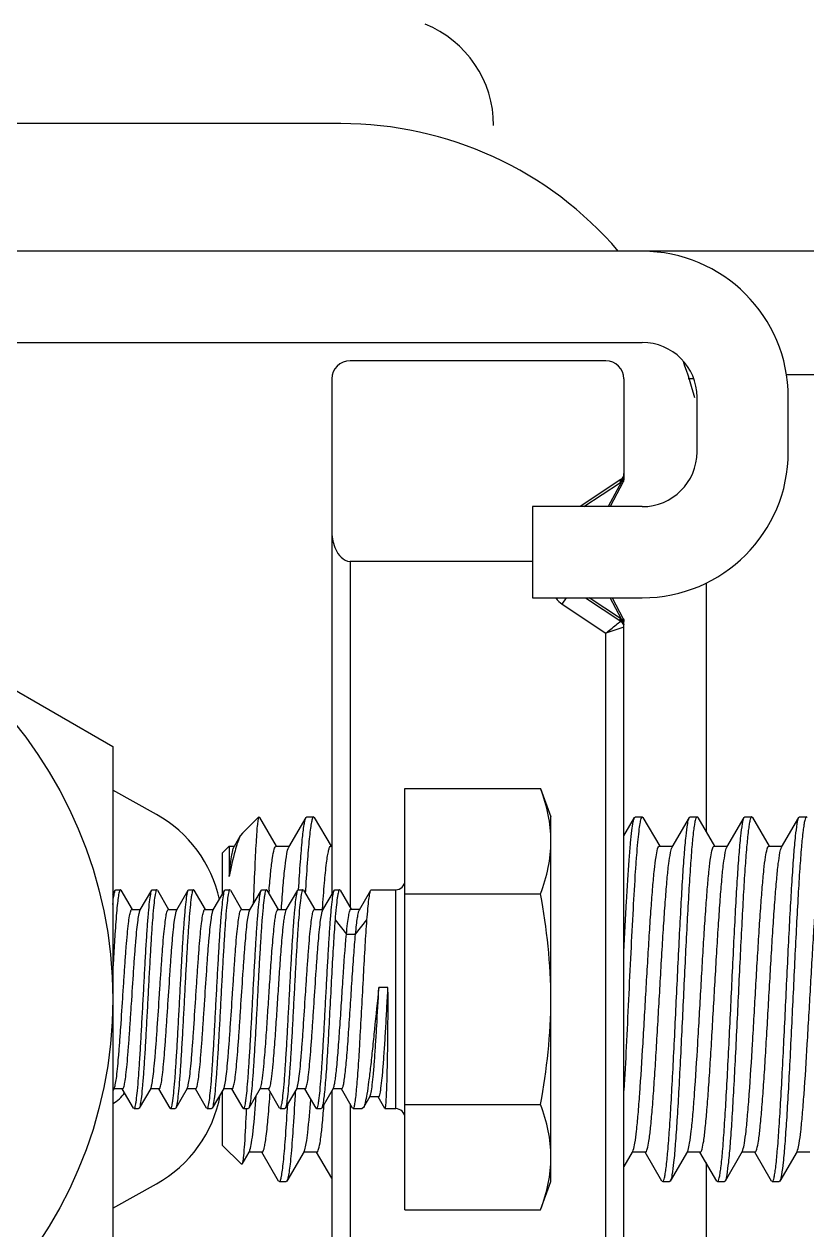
# Model space of a CAD drawing. Extents: x 27938 to 1042331, y -235042 to 1535213.
# Drawn here: x 725101 to 725276.3, y 744949.5 to 745219.8 of the extents above; entities that cross this region are included whole.
import ezdxf

# ---------------------------------------------------------------- set-up
doc = ezdxf.new("R2010")
doc.units = 0
doc.header["$LTSCALE"] = 1000
doc.header["$MEASUREMENT"] = 0

msp = doc.modelspace()

# ---------------------------------------------------------------- linework, layer by layer
for p, q in [((725171.94, 745197.47), (724828.15, 745197.47)), ((726415.84, 745168.86), (724969.55, 745168.85)), ((724969.55, 745148.41), (725239.41, 745148.41)), ((725231.23, 745144.32), (725173.99, 745144.32)), ((725169.9, 745140.23), (725169.9, 745024.67)), ((725235.32, 745140.23), (725235.32, 745119.03)), ((725250.92, 745140.23), (725249.71, 745140.23)), ((726415.84, 745141.15), (725271.73, 745141.15)), ((725251.67, 745136.14), (725251.67, 745123.88)), ((725272.12, 745123.88), (725272.12, 745136.14)), ((725235.32, 745119.02), (725235.32, 745117.74)), ((725234.59, 745117.67), (725225.5, 745111.61)), ((725226.34, 745111.61), (725234.53, 745117.04)), ((725234.76, 745117.21), (725231.81, 745111.61)), ((725235.17, 745117.17), (725232.24, 745111.61)), ((725234.67, 745117.45), (725234.76, 745117.21)), ((725234.76, 745117.21), (725234.86, 745117.33)), ((725235.06, 745117.42), (725234.91, 745117.35)), ((725235.03, 745117.88), (725235.18, 745118.32)), ((725022.7, 745114.52), (725120.83, 745057.87)), ((725239.41, 745111.61), (725214.87, 745111.61)), ((725214.87, 745111.61), (725214.87, 745091.17)), ((725214.87, 745099.34), (725173.99, 745099.34)), ((725173.99, 745099.34), (725173.99, 745021.83)), ((725253.72, 745094.48), (725253.72, 745038.71)), ((725214.87, 745091.17), (725239.41, 745091.17)), ((725221.51, 745089.73), (725222.47, 745091.17)), ((725221.51, 745089.73), (725231.23, 745083.25)), ((725226.73, 745091.17), (725234.59, 745085.93)), ((725234.52, 745086.56), (725227.53, 745091.17)), ((725234.79, 745086.36), (725232.26, 745091.17)), ((725232.68, 745091.17), (725235.17, 745086.45)), ((725234.7, 745086.12), (725234.79, 745086.36)), ((725234.82, 745086.32), (725234.79, 745086.36)), ((725234.85, 745086.28), (725234.82, 745086.32)), ((725234.84, 745086.26), (725235.18, 745086.45)), ((725235.32, 745084.57), (725231.23, 745083.25)), ((725231.23, 744919.17), (725231.23, 745083.25)), ((725234.75, 745085.87), (725234.76, 745085.82)), ((725234.76, 745085.82), (725234.8, 745085.76)), ((725235.32, 744917.86), (725235.32, 745085.88)), ((725120.83, 745057.87), (725120.83, 744944.56)), ((725186.25, 745048.43), (725216.66, 745048.43)), ((725186.25, 744954), (725186.25, 745048.43)), ((725216.66, 745048.43), (725218.96, 745042.1)), ((725130.62, 745042.6), (725120.83, 745048.03)), ((725149.89, 745038.45), (725153.54, 745042.1)), ((725153.54, 745042.1), (725153.52, 745042.07)), ((725153.7, 745041.96), (725153.54, 745042.1)), ((725153.7, 745041.96), (725157.46, 745035.48)), ((725160.24, 745035.31), (725164.11, 745041.96)), ((725164.11, 745041.96), (725164.27, 745042.1)), ((725164.27, 745042.1), (725165.81, 745042.1)), ((725164.27, 745042.1), (725165.81, 745042.1)), ((725165.81, 745042.1), (725165.79, 745042.1)), ((725165.97, 745041.96), (725165.81, 745042.1)), ((725165.97, 745041.96), (725169.73, 745035.48)), ((725218.96, 744960.33), (725218.96, 745042.1)), ((725235.32, 745037.85), (725237.71, 745041.96)), ((725237.71, 745041.96), (725237.87, 745042.1)), ((725237.87, 745042.1), (725239.41, 745042.1)), ((725237.87, 745042.1), (725239.41, 745042.1)), ((725239.41, 745042.1), (725239.38, 745042.1)), ((725239.57, 745041.96), (725239.41, 745042.1)), ((725239.57, 745041.96), (725243.33, 745035.48)), ((725246.11, 745035.31), (725249.98, 745041.96)), ((725249.98, 745041.96), (725250.14, 745042.1)), ((725250.14, 745042.1), (725251.67, 745042.1)), ((725250.14, 745042.1), (725251.67, 745042.1)), ((725251.67, 745042.1), (725251.65, 745042.1)), ((725251.83, 745041.96), (725251.67, 745042.1)), ((725251.83, 745041.96), (725255.59, 745035.48)), ((725258.37, 745035.31), (725262.24, 745041.96)), ((725262.24, 745041.96), (725262.4, 745042.1)), ((725262.4, 745042.1), (725263.94, 745042.1)), ((725262.4, 745042.1), (725263.94, 745042.1)), ((725263.94, 745042.1), (725263.92, 745042.1)), ((725264.1, 745041.96), (725263.94, 745042.1)), ((725264.1, 745041.96), (725267.86, 745035.48)), ((725270.64, 745035.31), (725274.51, 745041.96)), ((725274.51, 745041.96), (725274.67, 745042.1)), ((725274.67, 745042.1), (725276.2, 745042.1)), ((725274.67, 745042.1), (725276.2, 745042.1)), ((725276.2, 745042.1), (725276.18, 745042.1)), ((725276.37, 745041.96), (725276.2, 745042.1)), ((725148.07, 745035.48), (725149.46, 745037.87)), ((725149.89, 745038.45), (725149.46, 745037.87)), ((725145.36, 745033.92), (725146.92, 745035.48)), ((725146.92, 745035.48), (725148.07, 745035.48)), ((725146.92, 745035.48), (725146.92, 745028.7)), ((725147.98, 745035.31), (725148.07, 745035.48)), ((725157.37, 745035.48), (725160.34, 745035.48)), ((725169.63, 745035.48), (725169.9, 745035.48)), ((725243.23, 745035.48), (725246.2, 745035.48)), ((725255.5, 745035.48), (725258.47, 745035.48)), ((725267.76, 745035.48), (725270.73, 745035.48)), ((725145.36, 745033.92), (725145.36, 745024.67)), ((725120.83, 745024.67), (725121.4, 745025.64)), ((725121.4, 745025.64), (725121.52, 745025.75)), ((725121.52, 745025.75), (725122.54, 745025.75)), ((725121.52, 745025.75), (725122.54, 745025.75)), ((725122.66, 745025.64), (725122.54, 745025.75)), ((725122.66, 745025.64), (725125.16, 745021.33)), ((725126.99, 745021.21), (725129.57, 745025.64)), ((725129.57, 745025.64), (725129.69, 745025.75)), ((725129.69, 745025.75), (725130.72, 745025.75)), ((725129.69, 745025.75), (725130.72, 745025.75)), ((725130.84, 745025.64), (725130.72, 745025.75)), ((725130.84, 745025.64), (725133.34, 745021.33)), ((725135.17, 745021.21), (725137.75, 745025.64)), ((725137.75, 745025.64), (725137.87, 745025.75)), ((725137.87, 745025.75), (725138.9, 745025.75)), ((725137.87, 745025.75), (725138.9, 745025.75)), ((725138.92, 745025.74), (725138.9, 745025.75)), ((725139.01, 745025.64), (725138.92, 745025.74)), ((725139.01, 745025.64), (725141.52, 745021.33)), ((725143.34, 745021.21), (725145.93, 745025.64)), ((725145.93, 745025.64), (725146.05, 745025.75)), ((725146.05, 745025.75), (725147.07, 745025.75)), ((725146.05, 745025.75), (725147.07, 745025.75)), ((725147.19, 745025.64), (725147.07, 745025.75)), ((725147.19, 745025.64), (725149.69, 745021.33)), ((725151.52, 745021.21), (725154.11, 745025.64)), ((725154.11, 745025.64), (725154.23, 745025.75)), ((725154.23, 745025.75), (725155.25, 745025.75)), ((725154.23, 745025.75), (725155.25, 745025.75)), ((725155.37, 745025.64), (725155.25, 745025.75)), ((725155.37, 745025.64), (725157.87, 745021.33)), ((725159.7, 745021.21), (725162.28, 745025.64)), ((725162.28, 745025.64), (725162.4, 745025.75)), ((725162.4, 745025.75), (725163.43, 745025.75)), ((725162.4, 745025.75), (725163.43, 745025.75)), ((725163.55, 745025.64), (725163.43, 745025.75)), ((725163.55, 745025.64), (725166.05, 745021.33)), ((725163.99, 745025.63), (725163.95, 745024.99)), ((725164, 745025.81), (725163.99, 745025.63)), ((725167.88, 745021.21), (725170.46, 745025.64)), ((725170.46, 745025.64), (725170.58, 745025.75)), ((725170.58, 745025.75), (725171.64, 745025.75)), ((725170.58, 745025.75), (725171.64, 745025.75)), ((725171.78, 745025.63), (725171.64, 745025.75)), ((725171.78, 745025.63), (725174.24, 745021.39)), ((725176.06, 745021.26), (725178.62, 745025.66)), ((725178.62, 745025.66), (725178.72, 745025.75)), ((725178.72, 745025.75), (725184.21, 745025.75)), ((725178.72, 745025.75), (725184.21, 745025.75)), ((725184.21, 744976.68), (725184.21, 745025.75)), ((725186.25, 745024.82), (725216.66, 745024.82)), ((725125.09, 745021.33), (725127.06, 745021.33)), ((725133.27, 745021.33), (725135.24, 745021.33)), ((725141.44, 745021.33), (725143.42, 745021.33)), ((725149.62, 745021.33), (725151.59, 745021.33)), ((725157.8, 745021.33), (725159.77, 745021.33)), ((725165.98, 745021.33), (725167.95, 745021.33)), ((725167.79, 745021.3), (725167.8, 745021.44)), ((725174.17, 745021.39), (725176.14, 745021.39)), ((725170.62, 745018.99), (725173.17, 745015.79)), ((725175.21, 745015.79), (725177.77, 745018.99)), ((725173.17, 745015.79), (725175.21, 745015.79)), ((725182.47, 745003.81), (725180.43, 745003.81)), ((725121.15, 744981.22), (725120.83, 744980.68)), ((725123.05, 744981.1), (725121.07, 744981.1)), ((725125.49, 744976.78), (725122.97, 744981.1)), ((725129.32, 744981.22), (725126.75, 744976.78)), ((725131.22, 744981.1), (725129.25, 744981.1)), ((725133.66, 744976.78), (725131.15, 744981.1)), ((725137.5, 744981.22), (725134.93, 744976.78)), ((725139.4, 744981.1), (725137.43, 744981.1)), ((725141.84, 744976.78), (725139.33, 744981.1)), ((725145.68, 744981.22), (725143.1, 744976.78)), ((725145.36, 744980.68), (725145.36, 744968.5)), ((725147.58, 744981.1), (725145.61, 744981.1)), ((725150.02, 744976.78), (725147.51, 744981.1)), ((725153.86, 744981.22), (725151.28, 744976.78)), ((725155.76, 744981.1), (725153.78, 744981.1)), ((725158.2, 744976.78), (725155.68, 744981.1)), ((725162.03, 744981.22), (725159.46, 744976.78)), ((725163.93, 744981.1), (725161.96, 744981.1)), ((725166.37, 744976.78), (725163.86, 744981.1)), ((725170.21, 744981.22), (725167.64, 744976.78)), ((725169.9, 744980.68), (725169.9, 744862.19)), ((725172.11, 744981.1), (725170.14, 744981.1)), ((725174.55, 744976.78), (725172.04, 744981.1)), ((725178.44, 744979.42), (725176.97, 744976.91)), ((725180.35, 744979.3), (725178.37, 744979.3)), ((725181.79, 744976.71), (725180.28, 744979.3)), ((725125.49, 744976.78), (725125.6, 744976.68)), ((725125.6, 744976.68), (725126.63, 744976.68)), ((725125.6, 744976.68), (725126.63, 744976.68)), ((725126.75, 744976.78), (725126.63, 744976.68)), ((725133.66, 744976.78), (725133.78, 744976.68)), ((725133.78, 744976.68), (725134.81, 744976.68)), ((725133.78, 744976.68), (725134.81, 744976.68)), ((725134.93, 744976.78), (725134.81, 744976.68)), ((725141.84, 744976.78), (725141.96, 744976.68)), ((725141.96, 744976.68), (725142.98, 744976.68)), ((725141.96, 744976.68), (725142.98, 744976.68)), ((725143.1, 744976.78), (725142.98, 744976.68)), ((725150.02, 744976.78), (725150.14, 744976.68)), ((725150.14, 744976.68), (725151.16, 744976.68)), ((725150.14, 744976.68), (725151.16, 744976.68)), ((725150.73, 744976.6), (725150.73, 744976.55)), ((725151.28, 744976.78), (725151.16, 744976.68)), ((725158.2, 744976.78), (725158.31, 744976.68)), ((725158.31, 744976.68), (725159.34, 744976.68)), ((725158.31, 744976.68), (725159.34, 744976.68)), ((725159.46, 744976.78), (725159.34, 744976.68)), ((725159.95, 744976.75), (725160.01, 744977.68)), ((725159.95, 744976.71), (725159.95, 744976.75)), ((725166.37, 744976.78), (725166.49, 744976.68)), ((725166.49, 744976.68), (725167.52, 744976.68)), ((725166.49, 744976.68), (725167.52, 744976.68)), ((725167.64, 744976.78), (725167.52, 744976.68)), ((725173.99, 744977.75), (725173.99, 744858.11)), ((725174.55, 744976.78), (725174.67, 744976.68)), ((725174.67, 744976.68), (725176.72, 744976.68)), ((725174.67, 744976.68), (725176.72, 744976.68)), ((725176.97, 744976.91), (725176.72, 744976.68)), ((725181.79, 744976.71), (725181.82, 744976.68)), ((725181.82, 744976.68), (725184.21, 744976.68)), ((725181.82, 744976.68), (725184.21, 744976.68)), ((725186.25, 744977.61), (725216.66, 744977.61)), ((725145.36, 744968.5), (725149.65, 744964.21)), ((725151.42, 744967.11), (725151.33, 744966.95)), ((725163.69, 744967.11), (725159.84, 744960.46)), ((725237.29, 744967.11), (725237.19, 744966.95)), ((725237.29, 744967.11), (725237.4, 744967.37)), ((725249.56, 744967.11), (725245.7, 744960.46)), ((725249.56, 744967.11), (725249.67, 744967.36)), ((725261.82, 744967.11), (725257.97, 744960.46)), ((725261.82, 744967.11), (725261.93, 744967.35)), ((725274.09, 744967.11), (725270.23, 744960.46)), ((725274.09, 744967.11), (725274.19, 744967.34)), ((725151.33, 744966.95), (725149.77, 744964.25)), ((725154.3, 744966.95), (725151.33, 744966.95)), ((725157.98, 744960.46), (725154.2, 744966.95)), ((725166.57, 744966.95), (725163.6, 744966.95)), ((725169.9, 744961.06), (725166.47, 744966.95)), ((725237.19, 744966.95), (725235.32, 744963.71)), ((725240.16, 744966.95), (725237.19, 744966.95)), ((725243.84, 744960.46), (725240.07, 744966.95)), ((725252.43, 744966.95), (725249.46, 744966.95)), ((725256.11, 744960.46), (725252.33, 744966.95)), ((725253.72, 744964.58), (725253.72, 744907.95)), ((725264.7, 744966.95), (725261.73, 744966.95)), ((725268.37, 744960.46), (725264.6, 744966.95)), ((725276.96, 744966.95), (725273.99, 744966.95)), ((725149.77, 744964.25), (725149.65, 744964.21)), ((725120.83, 744954.4), (725130.62, 744959.82)), ((725157.98, 744960.46), (725158.14, 744960.32)), ((725158.14, 744960.32), (725158.16, 744960.33)), ((725158.14, 744960.32), (725159.67, 744960.32)), ((725158.14, 744960.32), (725159.67, 744960.32)), ((725159.84, 744960.46), (725159.67, 744960.32)), ((725216.66, 744954), (725218.96, 744960.32)), ((725243.84, 744960.46), (725244, 744960.32)), ((725244, 744960.32), (725244.03, 744960.33)), ((725244, 744960.32), (725245.54, 744960.32)), ((725244, 744960.32), (725245.54, 744960.32)), ((725245.7, 744960.46), (725245.54, 744960.32)), ((725256.11, 744960.46), (725256.27, 744960.32)), ((725256.27, 744960.32), (725256.29, 744960.33)), ((725256.27, 744960.32), (725257.81, 744960.32)), ((725256.27, 744960.32), (725257.81, 744960.32)), ((725257.97, 744960.46), (725257.81, 744960.32)), ((725268.37, 744960.46), (725268.54, 744960.32)), ((725268.54, 744960.32), (725268.56, 744960.33)), ((725268.54, 744960.32), (725270.07, 744960.32)), ((725268.54, 744960.32), (725270.07, 744960.32)), ((725270.23, 744960.46), (725270.07, 744960.32)), ((725186.25, 744954), (725216.66, 744954))]:
    msp.add_line(p, q)
msp.add_circle((725022.7, 745001.21), 98.13)
for centre, radius, start, end in [((725181.59, 745197.03), 24.53, 0, 67.9757), ((725171.94, 745115.7), 81.78, 40.5827, 90), ((725239.41, 745136.14), 32.71, 0, 90), ((725239.41, 745136.14), 12.27, 0, 90), ((725173.99, 745140.23), 4.09, 90, 180), ((725231.23, 745140.23), 4.09, 0, 90), ((725171.94, 745115.7), 81.78, 14.375, 20.3315), ((725239.41, 745123.88), 32.71, 270, 0), ((725239.41, 745123.88), 12.27, 270, 0), ((725233.68, 745119.03), 1.64, 303.6901, 0), ((725232.94, 745119.43), 2.88, 303.5501, 309.2239), ((725187.12, 745131.83), 49.89, 343.1105, 343.3846), ((725234.63, 745118.14), 0.834, 286.0364, 289.7696), ((725253.05, 745112.15), 18.91, 162.3685, 163.3734), ((725224.69, 745094.49), 5.72, 215.8765, 236.3099), ((725232.95, 745084.17), 2.85, 50.0267, 56.6343), ((725234.67, 745085.53), 0.75, 70.338, 76.9912), ((725232.95, 745085.03), 2.28, 28.8038, 32.2564), ((725234.64, 745085.43), 0.853, 65.1804, 70.3543), ((725232.84, 745084.97), 2.41, 27.7889, 28.824), ((725232.67, 745084.89), 2.59, 22.9098, 27.7391), ((725234.59, 745085.33), 0.965, 60.8148, 65.1876), ((725234.54, 745085.23), 1.08, 57.2542, 60.8239), ((725234.6, 745085.33), 0.96, 55.2626, 57.3148), ((725233.68, 745084.57), 1.64, 0, 56.3099), ((725232.38, 745084.77), 2.91, 18.3861, 22.9192), ((725231.59, 745084.57), 3.73, 359.9603, 9.4682), ((725116.74, 745017.57), 28.62, 12.1061, 61), ((725184.21, 745027.79), 2.04, 270, 0), ((725122.54, 745025.68), 0.0699, 90.0399, 101.0259), ((725130.72, 745025.68), 0.0699, 90.0397, 101.0109), ((725147.07, 745025.68), 0.0699, 90.0397, 101.0086), ((725155.25, 745025.68), 0.0699, 90.0406, 101.0887), ((725464.72, 745000.55), 309.89, 175.3494, 175.4873), ((725163.43, 745025.68), 0.0699, 90.0396, 100.9957), ((725171.64, 745025.67), 0.0791, 90.0053, 95.8146), ((725116.74, 744984.86), 8.18, 300.1102, 325.6732), ((725116.74, 744984.86), 28.62, 299, 349.6549), ((725125.6, 744976.75), 0.0699, 270.0385, 280.8952), ((725133.78, 744976.75), 0.0698, 270.0368, 280.7312), ((725141.96, 744976.75), 0.0699, 270.0386, 280.9011), ((725150.14, 744976.75), 0.0698, 270.037, 280.7443), ((725158.31, 744976.75), 0.0699, 270.0386, 280.9047), ((725166.49, 744976.75), 0.0698, 270.0373, 280.7759), ((724858.1, 745001.96), 311, 355.3422, 355.5016), ((725174.67, 744976.75), 0.0698, 270.0331, 280.3601), ((725184.21, 744974.64), 2.04, 0, 90)]:
    msp.add_arc(centre, radius, start, end)
for points, knots in [([(725234.49, 745117.53), (725234.48, 745117.5), (725234.45, 745117.34), (725234.49, 745117.16), (725234.53, 745117.04)], [0, 0, 0, 0, 0.200998, 1, 1, 1, 1]), ([(725234.72, 745117.76), (725234.66, 745117.72), (725234.65, 745117.59), (725234.66, 745117.49), (725234.67, 745117.45)], [0, 0, 0, 0, 0.67298, 1, 1, 1, 1]), ([(725235.17, 745117.17), (725235.15, 745117.15), (725235.04, 745117.29), (725234.94, 745117.29), (725234.86, 745117.34)], [0, 0, 0, 0, 0.259642, 1, 1, 1, 1]), ([(725235.32, 745117.74), (725235.32, 745117.65), (725235.22, 745117.52), (725235.1, 745117.44), (725235.06, 745117.42)], [0, 0, 0, 0, 0.684585, 1, 1, 1, 1]), ([(725235.3, 745117.54), (725235.3, 745117.57), (725235.29, 745117.63), (725235.27, 745117.69), (725235.26, 745117.71)], [0, 0, 0, 0, 0.483166, 1, 1, 1, 1]), ([(725235.3, 745117.54), (725235.3, 745117.57), (725235.29, 745117.63), (725235.27, 745117.69), (725235.26, 745117.71)], [0, 0, 0, 0, 0.483166, 1, 1, 1, 1]), ([(725235.3, 745117.54), (725235.3, 745117.57), (725235.29, 745117.63), (725235.27, 745117.69), (725235.26, 745117.71)], [0, 0, 0, 0, 0.483166, 1, 1, 1, 1]), ([(725235.3, 745117.54), (725235.3, 745117.57), (725235.29, 745117.63), (725235.27, 745117.69), (725235.26, 745117.71)], [0, 0, 0, 0, 0.483166, 1, 1, 1, 1]), ([(725169.9, 745105.83), (725169.9, 745105.18), (725170.04, 745103.86), (725170.7, 745101.93), (725171.83, 745100.13), (725173.24, 745099.34), (725173.99, 745099.34)], [0, 0, 0, 0, 0.235531, 0.478205, 0.731471, 1, 1, 1, 1]), ([(725234.49, 745086.06), (725234.48, 745086.09), (725234.45, 745086.26), (725234.48, 745086.43), (725234.52, 745086.56)], [0, 0, 0, 0, 0.201666, 1, 1, 1, 1]), ([(725234.74, 745085.81), (725234.68, 745085.86), (725234.67, 745085.99), (725234.69, 745086.09), (725234.7, 745086.12)], [0, 0, 0, 0, 0.671481, 1, 1, 1, 1]), ([(725234.85, 745086.28), (725234.83, 745086.24), (725234.78, 745086.11), (725234.74, 745085.97), (725234.75, 745085.87)], [0, 0, 0, 0, 0.307942, 1, 1, 1, 1]), ([(725235.3, 745086.07), (725235.3, 745086.05), (725235.29, 745085.99), (725235.27, 745085.93), (725235.26, 745085.9)], [0, 0, 0, 0, 0.48312, 1, 1, 1, 1]), ([(725231.23, 745083.25), (725232.01, 745083.87), (725233.16, 745084.73), (725234.23, 745085.69), (725234.59, 745085.93)], [0, 0, 0, 0, 0.698346, 1, 1, 1, 1]), ([(725218.96, 745036.62), (725218.96, 745038.61), (725218.52, 745042.64), (725217.36, 745046.51), (725216.66, 745048.43)], [0, 0, 0, 0, 0.493589, 1, 1, 1, 1]), ([(725153.52, 745042.07), (725153.42, 745041.91), (725153.34, 745041.33), (725153.18, 745040.22), (725153.05, 745038.51), (725152.83, 745035.18), (725152.58, 745029.82), (725152.4, 745025.22), (725152.3, 745022.63)], [0, 0, 0, 0, 0.028803, 0.087347, 0.175234, 0.291375, 0.601546, 1, 1, 1, 1]), ([(725162.46, 745025.76), (725162.59, 745027.86), (725162.82, 745031.62), (725163.22, 745036.48), (725163.55, 745039.6), (725163.86, 745041.24), (725164.01, 745041.78), (725164.11, 745041.96)], [0, 0, 0, 0, 0.387493, 0.691197, 0.897942, 0.962227, 1, 1, 1, 1]), ([(725165.79, 745042.1), (725165.66, 745042.07), (725165.49, 745041.58), (725165.29, 745040.79), (725165.08, 745039.39), (725164.87, 745037.54), (725164.65, 745035.2), (725164.34, 745031.24), (725164.14, 745028.06), (725164, 745025.81)], [0, 0, 0, 0, 0.023735, 0.077097, 0.161261, 0.275517, 0.41849, 0.588403, 1, 1, 1, 1]), ([(725239.38, 745042.1), (725239.23, 745042.06), (725239.05, 745041.42), (725238.82, 745040.43), (725238.59, 745038.61), (725238.34, 745036.25), (725238.09, 745033.27), (725237.74, 745028.27), (725237.31, 745020.99), (725236.82, 745011.38), (725236.33, 745001.09), (725235.84, 744990.8), (725235.5, 744984.03), (725235.32, 744980.76)], [0, 0, 0, 0, 0.007805, 0.026033, 0.05491, 0.094055, 0.142842, 0.200464, 0.338231, 0.498126, 0.669393, 0.840521, 1, 1, 1, 1]), ([(725235.32, 745011.85), (725235.5, 745015.65), (725235.78, 745021.12), (725236.19, 745028.04), (725236.48, 745032.38), (725236.78, 745035.97), (725237.05, 745038.77), (725237.35, 745040.66), (725237.54, 745041.66), (725237.71, 745041.96)], [0, 0, 0, 0, 0.377827, 0.543307, 0.687889, 0.808224, 0.901551, 0.96582, 1, 1, 1, 1]), ([(725244.03, 744960.33), (725244.12, 744960.35), (725244.27, 744960.68), (725244.43, 744961.25), (725244.61, 744962.24), (725244.88, 744964.2), (725245.19, 744967.49), (725245.55, 744972.3), (725245.91, 744978.17), (725246.27, 744984.87), (725246.64, 744992.16), (725247.12, 745002.29), (725247.6, 745012.31), (725248.1, 745021.84), (725248.45, 745028.05), (725248.82, 745033.28), (725249.15, 745037.37), (725249.54, 745040.1), (725249.74, 745041.55), (725249.98, 745041.96)], [0, 0, 0, 0, 0.003605, 0.011246, 0.023192, 0.039401, 0.084083, 0.143772, 0.216343, 0.299189, 0.389323, 0.483494, 0.670333, 0.756261, 0.832983, 0.897738, 0.948215, 0.982645, 1, 1, 1, 1]), ([(725251.65, 745042.1), (725251.55, 745042.07), (725251.4, 745041.74), (725251.24, 745041.17), (725251.06, 745040.19), (725250.8, 745038.23), (725250.48, 745034.94), (725250.13, 745030.12), (725249.77, 745024.25), (725249.4, 745017.55), (725249.04, 745010.26), (725248.55, 745000.14), (725248.08, 744990.12), (725247.58, 744980.59), (725247.22, 744974.38), (725246.85, 744969.15), (725246.53, 744965.06), (725246.14, 744962.32), (725245.94, 744960.88), (725245.7, 744960.46)], [0, 0, 0, 0, 0.00361, 0.011255, 0.023204, 0.039415, 0.084097, 0.143782, 0.216343, 0.299177, 0.389297, 0.483455, 0.670273, 0.756196, 0.832918, 0.89768, 0.94817, 0.98262, 1, 1, 1, 1]), ([(725256.29, 744960.33), (725256.39, 744960.35), (725256.54, 744960.68), (725256.7, 744961.25), (725256.88, 744962.24), (725257.14, 744964.2), (725257.46, 744967.49), (725257.81, 744972.31), (725258.17, 744978.18), (725258.54, 744984.87), (725258.9, 744992.17), (725259.39, 745002.3), (725259.86, 745012.31), (725260.36, 745021.85), (725260.72, 745028.05), (725261.09, 745033.28), (725261.41, 745037.37), (725261.8, 745040.1), (725262, 745041.55), (725262.24, 745041.96)], [0, 0, 0, 0, 0.003608, 0.011251, 0.0232, 0.039412, 0.0841, 0.143792, 0.216367, 0.299219, 0.389358, 0.48353, 0.670361, 0.756278, 0.832994, 0.897746, 0.94822, 0.982647, 1, 1, 1, 1]), ([(725263.92, 745042.1), (725263.82, 745042.07), (725263.67, 745041.74), (725263.51, 745041.17), (725263.33, 745040.19), (725263.06, 745038.23), (725262.75, 745034.94), (725262.39, 745030.12), (725262.03, 745024.25), (725261.67, 745017.55), (725261.31, 745010.26), (725260.82, 745000.13), (725260.35, 744990.12), (725259.85, 744980.59), (725259.49, 744974.38), (725259.12, 744969.15), (725258.79, 744965.06), (725258.4, 744962.32), (725258.2, 744960.88), (725257.97, 744960.46)], [0, 0, 0, 0, 0.00361, 0.011257, 0.023207, 0.03942, 0.084107, 0.143795, 0.216358, 0.299194, 0.38932, 0.48348, 0.67029, 0.756208, 0.832927, 0.897686, 0.948174, 0.982621, 1, 1, 1, 1]), ([(725268.56, 744960.33), (725268.65, 744960.35), (725268.81, 744960.68), (725268.96, 744961.25), (725269.14, 744962.24), (725269.41, 744964.2), (725269.72, 744967.49), (725270.08, 744972.3), (725270.44, 744978.17), (725270.8, 744984.87), (725271.17, 744992.16), (725271.65, 745002.29), (725272.13, 745012.31), (725272.63, 745021.84), (725272.99, 745028.05), (725273.36, 745033.28), (725273.68, 745037.37), (725274.07, 745040.1), (725274.27, 745041.55), (725274.51, 745041.96)], [0, 0, 0, 0, 0.003605, 0.011246, 0.023191, 0.0394, 0.084081, 0.143769, 0.21634, 0.299187, 0.389322, 0.483492, 0.670333, 0.756258, 0.832977, 0.897734, 0.948214, 0.982646, 1, 1, 1, 1]), ([(725276.18, 745042.1), (725276.09, 745042.07), (725275.93, 745041.74), (725275.78, 745041.17), (725275.6, 745040.19), (725275.33, 745038.23), (725275.02, 745034.94), (725274.66, 745030.12), (725274.3, 745024.25), (725273.94, 745017.55), (725273.57, 745010.26), (725273.09, 745000.14), (725272.61, 744990.12), (725272.11, 744980.59), (725271.75, 744974.38), (725271.38, 744969.15), (725271.06, 744965.06), (725270.67, 744962.32), (725270.47, 744960.88), (725270.23, 744960.46)], [0, 0, 0, 0, 0.003609, 0.011254, 0.023203, 0.039414, 0.084098, 0.143785, 0.216348, 0.299182, 0.389306, 0.483467, 0.670283, 0.7562, 0.83292, 0.897683, 0.948173, 0.982621, 1, 1, 1, 1]), ([(725149.46, 745037.87), (725148.86, 745036.83), (725147.96, 745033.73), (725147.29, 745030.64), (725146.92, 745028.7)], [0, 0, 0, 0, 0.378609, 1, 1, 1, 1]), ([(725146.92, 745028.7), (725147.06, 745030.19), (725147.25, 745032.16), (725147.65, 745034.35), (725147.84, 745035.08), (725147.98, 745035.31)], [0, 0, 0, 0, 0.670781, 0.879418, 1, 1, 1, 1]), ([(725155.85, 745025.67), (725155.96, 745027.06), (725156.18, 745029.5), (725156.52, 745032.53), (725156.85, 745034.41), (725157.1, 745035.23), (725157.28, 745035.48), (725157.37, 745035.48)], [0, 0, 0, 0, 0.418103, 0.729509, 0.923457, 0.975156, 1, 1, 1, 1]), ([(725158.6, 745021.42), (725158.72, 745023.2), (725158.97, 745026.38), (725159.33, 745030.55), (725159.75, 745033.37), (725159.99, 745034.88), (725160.24, 745035.31)], [0, 0, 0, 0, 0.381891, 0.683609, 0.892235, 1, 1, 1, 1]), ([(725167.8, 745021.44), (725167.94, 745023.4), (725168.2, 745026.84), (725168.58, 745030.83), (725168.91, 745033.22), (725169.14, 745034.42), (725169.31, 745035.08), (725169.52, 745035.48), (725169.63, 745035.48)], [0, 0, 0, 0, 0.413981, 0.72778, 0.84167, 0.924911, 0.976907, 1, 1, 1, 1]), ([(725216.66, 745024.82), (725217.36, 745026.73), (725218.52, 745030.6), (725218.96, 745034.64), (725218.96, 745036.62)], [0, 0, 0, 0, 0.506411, 1, 1, 1, 1]), ([(725237.4, 744967.37), (725237.59, 744967.88), (725237.84, 744969.31), (725238.19, 744971.98), (725238.53, 744975.67), (725239.04, 744982.2), (725239.63, 744991.71), (725240.19, 745001.78), (725240.67, 745010.08), (725241.03, 745015.99), (725241.39, 745021.39), (725241.74, 745026.08), (725242.09, 745029.93), (725242.42, 745032.75), (725242.74, 745034.49), (725242.98, 745035.25), (725243.15, 745035.48), (725243.23, 745035.48)], [0, 0, 0, 0, 0.023657, 0.063412, 0.118049, 0.185727, 0.350546, 0.535324, 0.627293, 0.714724, 0.794598, 0.864159, 0.92102, 0.963257, 0.989538, 0.996565, 1, 1, 1, 1]), ([(725240.16, 744966.95), (725240.24, 744966.95), (725240.42, 744967.19), (725240.67, 744967.98), (725240.99, 744969.79), (725241.33, 744972.71), (725241.69, 744976.7), (725242.04, 744981.55), (725242.41, 744987.12), (725242.77, 744993.19), (725243.26, 745001.66), (725243.73, 745010.06), (725244.23, 745018.08), (725244.59, 745023.33), (725244.95, 745027.77), (725245.29, 745031.28), (725245.66, 745033.67), (725245.89, 745034.94), (725246.11, 745035.31)], [0, 0, 0, 0, 0.003516, 0.010771, 0.037949, 0.081609, 0.140308, 0.211978, 0.294061, 0.383613, 0.477416, 0.664254, 0.750572, 0.827952, 0.893624, 0.945254, 0.981055, 1, 1, 1, 1]), ([(725249.67, 744967.36), (725249.85, 744967.86), (725250.1, 744969.29), (725250.45, 744971.95), (725250.8, 744975.64), (725251.3, 744982.17), (725251.89, 744991.68), (725252.46, 745001.75), (725252.94, 745010.06), (725253.29, 745015.97), (725253.65, 745021.37), (725254, 745026.07), (725254.36, 745029.92), (725254.68, 745032.74), (725255, 745034.49), (725255.24, 745035.25), (725255.42, 745035.48), (725255.5, 745035.48)], [0, 0, 0, 0, 0.023519, 0.06316, 0.117709, 0.18533, 0.350118, 0.534956, 0.626978, 0.714471, 0.794408, 0.86403, 0.920944, 0.963223, 0.989529, 0.996563, 1, 1, 1, 1]), ([(725252.43, 744966.95), (725252.51, 744966.95), (725252.69, 744967.19), (725252.93, 744967.98), (725253.26, 744969.79), (725253.59, 744972.71), (725253.95, 744976.7), (725254.31, 744981.55), (725254.67, 744987.12), (725255.04, 744993.19), (725255.52, 745001.66), (725256, 745010.06), (725256.5, 745018.08), (725256.86, 745023.33), (725257.22, 745027.77), (725257.55, 745031.28), (725257.93, 745033.67), (725258.15, 745034.94), (725258.37, 745035.31)], [0, 0, 0, 0, 0.003516, 0.010771, 0.037949, 0.081609, 0.140308, 0.211978, 0.294061, 0.383613, 0.477416, 0.664254, 0.750572, 0.827952, 0.893624, 0.945254, 0.981055, 1, 1, 1, 1]), ([(725261.93, 744967.35), (725262.12, 744967.85), (725262.37, 744969.28), (725262.72, 744971.93), (725263.06, 744975.61), (725263.57, 744982.13), (725264.15, 744991.65), (725264.72, 745001.72), (725265.2, 745010.03), (725265.56, 745015.95), (725265.92, 745021.36), (725266.27, 745026.06), (725266.62, 745029.91), (725266.95, 745032.74), (725267.27, 745034.48), (725267.51, 745035.25), (725267.68, 745035.48), (725267.76, 745035.48)], [0, 0, 0, 0, 0.023381, 0.062907, 0.11737, 0.184933, 0.349689, 0.534588, 0.626663, 0.714217, 0.794218, 0.863901, 0.920868, 0.963188, 0.98952, 0.996561, 1, 1, 1, 1]), ([(725264.7, 744966.95), (725264.78, 744966.95), (725264.96, 744967.19), (725265.2, 744967.98), (725265.52, 744969.79), (725265.86, 744972.71), (725266.22, 744976.7), (725266.58, 744981.55), (725266.94, 744987.12), (725267.3, 744993.19), (725267.79, 745001.66), (725268.26, 745010.06), (725268.76, 745018.08), (725269.12, 745023.33), (725269.49, 745027.77), (725269.82, 745031.28), (725270.19, 745033.67), (725270.42, 745034.94), (725270.64, 745035.31)], [0, 0, 0, 0, 0.003516, 0.010771, 0.037949, 0.081609, 0.140308, 0.211978, 0.294061, 0.383613, 0.477416, 0.664254, 0.750571, 0.827952, 0.893624, 0.945254, 0.981055, 1, 1, 1, 1]), ([(725274.19, 744967.34), (725274.38, 744967.84), (725274.63, 744969.26), (725274.98, 744971.9), (725275.32, 744975.57), (725275.83, 744982.1), (725276.42, 744991.61), (725276.99, 745001.69), (725277.47, 745010.01), (725277.82, 745015.93), (725278.18, 745021.34), (725278.53, 745026.05), (725278.89, 745029.91), (725279.22, 745032.74), (725279.54, 745034.48), (725279.77, 745035.25), (725279.95, 745035.48), (725280.03, 745035.48)], [0, 0, 0, 0, 0.023243, 0.062653, 0.117029, 0.184534, 0.349259, 0.534218, 0.626347, 0.713963, 0.794028, 0.863772, 0.920792, 0.963153, 0.989511, 0.996558, 1, 1, 1, 1]), ([(725122.53, 745025.74), (725122.48, 745025.73), (725122.39, 745025.6), (725122.3, 745025.34), (725122.19, 745024.9), (725122.04, 745024.03), (725121.86, 745022.57), (725121.66, 745020.4), (725121.45, 745017.72), (725121.24, 745014.61), (725121.04, 745011.14), (725120.9, 745008.72), (725120.83, 745007.46)], [0, 0, 0, 0, 0.007976, 0.023399, 0.047119, 0.079188, 0.167777, 0.287121, 0.434165, 0.605074, 0.795358, 1, 1, 1, 1]), ([(725120.83, 745022.42), (725120.91, 745023.15), (725121.01, 745024.1), (725121.23, 745025.17), (725121.33, 745025.52), (725121.4, 745025.64)], [0, 0, 0, 0, 0.664814, 0.874197, 1, 1, 1, 1]), ([(725125.62, 744976.68), (725125.68, 744976.69), (725125.78, 744976.88), (725125.89, 744977.23), (725126.01, 744977.81), (725126.18, 744978.98), (725126.39, 744980.94), (725126.63, 744983.81), (725126.87, 744987.31), (725127.11, 744991.32), (725127.35, 744995.67), (725127.6, 745000.23), (725127.84, 745004.82), (725128.08, 745009.28), (725128.32, 745013.45), (725128.57, 745017.19), (725128.8, 745020.34), (725129.04, 745022.81), (725129.24, 745024.4), (725129.43, 745025.25), (725129.52, 745025.54), (725129.57, 745025.64)], [0, 0, 0, 0, 0.003708, 0.011331, 0.023205, 0.039308, 0.083699, 0.143025, 0.215195, 0.297631, 0.387378, 0.481219, 0.575789, 0.667691, 0.753629, 0.830521, 0.895618, 0.946611, 0.981731, 0.992985, 1, 1, 1, 1]), ([(725130.7, 745025.74), (725130.64, 745025.73), (725130.54, 745025.54), (725130.44, 745025.2), (725130.31, 745024.61), (725130.14, 745023.45), (725129.93, 745021.49), (725129.69, 745018.61), (725129.45, 745015.11), (725129.21, 745011.11), (725128.97, 745006.76), (725128.73, 745002.2), (725128.48, 744997.61), (725128.24, 744993.15), (725128, 744988.97), (725127.76, 744985.24), (725127.52, 744982.09), (725127.28, 744979.62), (725127.08, 744978.03), (725126.9, 744977.17), (725126.81, 744976.88), (725126.75, 744976.78)], [0, 0, 0, 0, 0.003711, 0.011337, 0.023212, 0.039315, 0.083701, 0.143019, 0.215177, 0.2976, 0.387333, 0.481165, 0.575727, 0.667621, 0.753554, 0.830449, 0.895556, 0.946563, 0.981704, 0.992971, 1, 1, 1, 1]), ([(725133.8, 744976.68), (725133.86, 744976.69), (725133.96, 744976.88), (725134.06, 744977.23), (725134.19, 744977.81), (725134.36, 744978.98), (725134.57, 744980.94), (725134.81, 744983.81), (725135.05, 744987.31), (725135.29, 744991.31), (725135.53, 744995.67), (725135.77, 745000.23), (725136.02, 745004.82), (725136.26, 745009.28), (725136.5, 745013.45), (725136.74, 745017.19), (725136.98, 745020.34), (725137.22, 745022.81), (725137.42, 745024.4), (725137.6, 745025.25), (725137.69, 745025.54), (725137.75, 745025.64)], [0, 0, 0, 0, 0.003703, 0.01132, 0.023187, 0.039284, 0.083664, 0.142983, 0.215146, 0.297577, 0.387325, 0.481173, 0.575752, 0.667661, 0.753607, 0.830509, 0.895614, 0.946609, 0.98173, 0.992984, 1, 1, 1, 1]), ([(725138.9, 745025.75), (725138.84, 745025.75), (725138.72, 745025.57), (725138.63, 745025.24), (725138.5, 745024.68), (725138.33, 745023.53), (725138.12, 745021.59), (725137.88, 745018.74), (725137.64, 745015.25), (725137.4, 745011.25), (725137.15, 745006.89), (725136.91, 745002.32), (725136.67, 744997.72), (725136.42, 744993.23), (725136.18, 744989.04), (725135.94, 744985.29), (725135.7, 744982.12), (725135.46, 744979.63), (725135.26, 744978.03), (725135.08, 744977.17), (725134.98, 744976.88), (725134.93, 744976.78)], [0, 0, 0, 0, 0.003386, 0.010605, 0.022094, 0.037845, 0.081651, 0.140562, 0.21249, 0.294853, 0.384679, 0.47873, 0.573605, 0.66588, 0.752224, 0.829521, 0.894986, 0.946281, 0.981617, 0.992941, 1, 1, 1, 1]), ([(725141.97, 744976.68), (725142.03, 744976.69), (725142.14, 744976.88), (725142.24, 744977.23), (725142.36, 744977.81), (725142.54, 744978.98), (725142.75, 744980.94), (725142.99, 744983.81), (725143.23, 744987.31), (725143.47, 744991.32), (725143.71, 744995.67), (725143.95, 745000.23), (725144.2, 745004.82), (725144.44, 745009.28), (725144.68, 745013.45), (725144.92, 745017.19), (725145.16, 745020.34), (725145.4, 745022.81), (725145.6, 745024.4), (725145.78, 745025.25), (725145.87, 745025.54), (725145.93, 745025.64)], [0, 0, 0, 0, 0.003708, 0.011332, 0.023206, 0.039309, 0.083701, 0.143026, 0.215196, 0.297631, 0.387378, 0.481219, 0.575788, 0.66769, 0.753628, 0.830521, 0.895618, 0.94661, 0.98173, 0.992985, 1, 1, 1, 1]), ([(725147.06, 745025.74), (725147, 745025.73), (725146.89, 745025.54), (725146.79, 745025.2), (725146.67, 745024.61), (725146.49, 745023.45), (725146.28, 745021.49), (725146.05, 745018.61), (725145.81, 745015.11), (725145.57, 745011.11), (725145.32, 745006.76), (725145.08, 745002.2), (725144.84, 744997.61), (725144.6, 744993.15), (725144.35, 744988.97), (725144.11, 744985.24), (725143.87, 744982.09), (725143.64, 744979.62), (725143.44, 744978.03), (725143.25, 744977.17), (725143.16, 744976.88), (725143.1, 744976.78)], [0, 0, 0, 0, 0.003711, 0.011337, 0.023212, 0.039314, 0.0837, 0.143018, 0.215176, 0.297599, 0.387332, 0.481164, 0.575726, 0.667621, 0.753554, 0.830449, 0.895556, 0.946563, 0.981704, 0.992971, 1, 1, 1, 1]), ([(725150.15, 744976.68), (725150.21, 744976.69), (725150.32, 744976.88), (725150.42, 744977.23), (725150.54, 744977.81), (725150.72, 744978.98), (725150.93, 744980.94), (725151.16, 744983.81), (725151.4, 744987.31), (725151.64, 744991.31), (725151.89, 744995.67), (725152.13, 745000.23), (725152.37, 745004.82), (725152.62, 745009.28), (725152.86, 745013.45), (725153.1, 745017.19), (725153.34, 745020.34), (725153.57, 745022.81), (725153.77, 745024.4), (725153.96, 745025.25), (725154.05, 745025.54), (725154.11, 745025.64)], [0, 0, 0, 0, 0.003703, 0.011321, 0.023188, 0.039286, 0.083667, 0.142986, 0.21515, 0.297581, 0.387329, 0.481177, 0.575755, 0.667664, 0.753609, 0.83051, 0.895615, 0.94661, 0.98173, 0.992984, 1, 1, 1, 1]), ([(725155.24, 745025.74), (725155.18, 745025.73), (725155.07, 745025.54), (725154.97, 745025.2), (725154.85, 745024.61), (725154.67, 745023.45), (725154.46, 745021.49), (725154.22, 745018.61), (725153.98, 745015.11), (725153.74, 745011.11), (725153.5, 745006.75), (725153.26, 745002.2), (725153.02, 744997.61), (725152.77, 744993.15), (725152.53, 744988.97), (725152.29, 744985.24), (725152.05, 744982.09), (725151.82, 744979.62), (725151.61, 744978.03), (725151.43, 744977.17), (725151.34, 744976.88), (725151.28, 744976.78)], [0, 0, 0, 0, 0.003714, 0.011343, 0.023221, 0.039327, 0.08372, 0.14304, 0.215198, 0.297619, 0.387351, 0.481178, 0.575732, 0.667622, 0.753555, 0.83045, 0.895556, 0.946562, 0.981703, 0.992971, 1, 1, 1, 1]), ([(725158.33, 744976.68), (725158.39, 744976.69), (725158.49, 744976.88), (725158.6, 744977.23), (725158.72, 744977.81), (725158.89, 744978.98), (725159.1, 744980.94), (725159.34, 744983.81), (725159.58, 744987.31), (725159.82, 744991.32), (725160.06, 744995.67), (725160.31, 745000.23), (725160.55, 745004.82), (725160.79, 745009.28), (725161.03, 745013.45), (725161.28, 745017.19), (725161.51, 745020.34), (725161.75, 745022.81), (725161.95, 745024.4), (725162.14, 745025.25), (725162.23, 745025.54), (725162.28, 745025.64)], [0, 0, 0, 0, 0.003708, 0.011332, 0.023206, 0.03931, 0.083702, 0.143027, 0.215196, 0.297632, 0.387379, 0.481219, 0.575788, 0.66769, 0.753628, 0.830521, 0.895618, 0.946611, 0.98173, 0.992985, 1, 1, 1, 1]), ([(725163.41, 745025.74), (725163.35, 745025.73), (725163.25, 745025.54), (725163.15, 745025.2), (725163.02, 745024.61), (725162.85, 745023.45), (725162.64, 745021.49), (725162.4, 745018.61), (725162.16, 745015.11), (725161.92, 745011.11), (725161.68, 745006.76), (725161.44, 745002.2), (725161.19, 744997.61), (725160.95, 744993.15), (725160.71, 744988.97), (725160.47, 744985.24), (725160.23, 744982.09), (725159.99, 744979.62), (725159.79, 744978.03), (725159.61, 744977.17), (725159.52, 744976.88), (725159.46, 744976.78)], [0, 0, 0, 0, 0.003711, 0.011336, 0.02321, 0.039312, 0.083698, 0.143015, 0.215173, 0.297594, 0.387327, 0.481159, 0.575721, 0.667617, 0.753551, 0.830448, 0.895556, 0.946563, 0.981704, 0.992971, 1, 1, 1, 1]), ([(725166.51, 744976.68), (725166.57, 744976.69), (725166.67, 744976.88), (725166.77, 744977.23), (725166.9, 744977.81), (725167.07, 744978.98), (725167.28, 744980.94), (725167.52, 744983.81), (725167.76, 744987.31), (725168, 744991.31), (725168.24, 744995.67), (725168.48, 745000.23), (725168.73, 745004.82), (725168.97, 745009.28), (725169.21, 745013.45), (725169.45, 745017.19), (725169.69, 745020.34), (725169.93, 745022.81), (725170.13, 745024.4), (725170.31, 745025.25), (725170.4, 745025.54), (725170.46, 745025.64)], [0, 0, 0, 0, 0.003704, 0.011323, 0.023191, 0.03929, 0.083673, 0.142993, 0.215158, 0.297591, 0.387338, 0.481186, 0.575764, 0.667671, 0.753614, 0.830513, 0.895616, 0.946611, 0.98173, 0.992985, 1, 1, 1, 1]), ([(725171.63, 745025.74), (725171.57, 745025.74), (725171.45, 745025.56), (725171.35, 745025.23), (725171.22, 745024.66), (725171.04, 745023.52), (725170.83, 745021.6), (725170.69, 745019.94), (725170.62, 745018.99)], [0, 0, 0, 0, 0.025999, 0.078741, 0.161216, 0.273457, 0.583864, 1, 1, 1, 1]), ([(725177.77, 745018.99), (725177.84, 745019.85), (725177.96, 745021.38), (725178.16, 745023.38), (725178.37, 745024.73), (725178.5, 745025.45), (725178.62, 745025.66)], [0, 0, 0, 0, 0.385426, 0.68535, 0.89169, 1, 1, 1, 1]), ([(725121.15, 744981.22), (725121.28, 744981.46), (725121.44, 744982.23), (725121.68, 744983.67), (725121.91, 744985.75), (725122.15, 744988.38), (725122.39, 744991.47), (725122.72, 744996.17), (725123.04, 745001.09), (725123.36, 745006.04), (725123.6, 745009.58), (725123.84, 745012.83), (725124.08, 745015.66), (725124.32, 745017.97), (725124.54, 745019.68), (725124.76, 745020.73), (725124.92, 745021.2), (725125.04, 745021.33), (725125.09, 745021.33)], [0, 0, 0, 0, 0.020221, 0.057009, 0.109346, 0.175452, 0.253005, 0.33926, 0.525406, 0.618671, 0.707625, 0.789106, 0.860221, 0.918463, 0.961812, 0.988888, 0.996222, 1, 1, 1, 1]), ([(725123.05, 744981.1), (725123.1, 744981.1), (725123.21, 744981.23), (725123.38, 744981.7), (725123.59, 744982.74), (725123.82, 744984.45), (725124.06, 744986.77), (725124.29, 744989.6), (725124.54, 744992.85), (725124.78, 744996.39), (725125.1, 745001.34), (725125.41, 745006.26), (725125.74, 745010.96), (725125.98, 745014.05), (725126.22, 745016.68), (725126.45, 745018.76), (725126.69, 745020.2), (725126.85, 745020.97), (725126.99, 745021.21)], [0, 0, 0, 0, 0.003779, 0.011114, 0.038197, 0.081556, 0.139811, 0.210942, 0.292439, 0.381409, 0.474688, 0.660849, 0.747103, 0.824649, 0.89074, 0.943055, 0.979813, 1, 1, 1, 1]), ([(725129.32, 744981.22), (725129.46, 744981.46), (725129.62, 744982.23), (725129.86, 744983.67), (725130.09, 744985.75), (725130.33, 744988.38), (725130.57, 744991.47), (725130.9, 744996.17), (725131.21, 745001.09), (725131.54, 745006.04), (725131.78, 745009.58), (725132.02, 745012.83), (725132.26, 745015.66), (725132.5, 745017.97), (725132.72, 745019.68), (725132.93, 745020.73), (725133.1, 745021.2), (725133.22, 745021.33), (725133.27, 745021.33)], [0, 0, 0, 0, 0.020221, 0.057009, 0.109346, 0.175452, 0.253005, 0.33926, 0.525406, 0.618671, 0.707625, 0.789106, 0.860221, 0.918463, 0.961812, 0.988889, 0.996222, 1, 1, 1, 1]), ([(725131.22, 744981.1), (725131.27, 744981.1), (725131.39, 744981.23), (725131.56, 744981.7), (725131.77, 744982.74), (725131.99, 744984.45), (725132.23, 744986.77), (725132.47, 744989.6), (725132.71, 744992.85), (725132.95, 744996.39), (725133.28, 745001.34), (725133.59, 745006.26), (725133.92, 745010.96), (725134.16, 745014.05), (725134.4, 745016.68), (725134.63, 745018.76), (725134.87, 745020.2), (725135.03, 745020.97), (725135.17, 745021.21)], [0, 0, 0, 0, 0.003779, 0.011114, 0.038196, 0.081556, 0.139811, 0.210942, 0.292439, 0.38141, 0.474688, 0.660849, 0.747103, 0.824649, 0.89074, 0.943055, 0.979813, 1, 1, 1, 1]), ([(725137.5, 744981.22), (725137.64, 744981.46), (725137.8, 744982.23), (725138.04, 744983.67), (725138.27, 744985.75), (725138.51, 744988.38), (725138.75, 744991.47), (725139.08, 744996.17), (725139.39, 745001.09), (725139.71, 745006.04), (725139.96, 745009.58), (725140.2, 745012.83), (725140.43, 745015.66), (725140.67, 745017.97), (725140.9, 745019.68), (725141.11, 745020.73), (725141.28, 745021.2), (725141.39, 745021.33), (725141.44, 745021.33)], [0, 0, 0, 0, 0.020221, 0.057008, 0.109345, 0.17545, 0.253003, 0.339257, 0.525401, 0.618666, 0.70762, 0.789101, 0.860217, 0.918459, 0.96181, 0.988888, 0.996221, 1, 1, 1, 1]), ([(725139.4, 744981.1), (725139.45, 744981.1), (725139.57, 744981.23), (725139.73, 744981.7), (725139.95, 744982.74), (725140.17, 744984.45), (725140.41, 744986.77), (725140.65, 744989.6), (725140.89, 744992.85), (725141.13, 744996.39), (725141.45, 745001.34), (725141.77, 745006.26), (725142.1, 745010.96), (725142.34, 745014.05), (725142.58, 745016.68), (725142.81, 745018.76), (725143.05, 745020.2), (725143.21, 745020.97), (725143.34, 745021.21)], [0, 0, 0, 0, 0.003779, 0.011113, 0.038196, 0.081555, 0.139809, 0.210939, 0.292435, 0.381405, 0.474683, 0.660843, 0.747096, 0.824643, 0.890735, 0.943051, 0.979811, 1, 1, 1, 1]), ([(725145.68, 744981.22), (725145.82, 744981.46), (725145.98, 744982.23), (725146.22, 744983.67), (725146.44, 744985.75), (725146.68, 744988.38), (725146.92, 744991.47), (725147.25, 744996.17), (725147.57, 745001.09), (725147.89, 745006.04), (725148.13, 745009.58), (725148.37, 745012.83), (725148.61, 745015.66), (725148.85, 745017.97), (725149.07, 745019.68), (725149.29, 745020.73), (725149.45, 745021.2), (725149.57, 745021.33), (725149.62, 745021.33)], [0, 0, 0, 0, 0.020221, 0.057009, 0.109346, 0.175452, 0.253005, 0.33926, 0.525406, 0.618671, 0.707625, 0.789106, 0.860221, 0.918463, 0.961812, 0.988889, 0.996221, 1, 1, 1, 1]), ([(725147.58, 744981.1), (725147.63, 744981.1), (725147.75, 744981.23), (725147.91, 744981.7), (725148.13, 744982.74), (725148.35, 744984.45), (725148.59, 744986.77), (725148.83, 744989.6), (725149.07, 744992.85), (725149.31, 744996.39), (725149.63, 745001.34), (725149.95, 745006.26), (725150.28, 745010.96), (725150.52, 745014.05), (725150.76, 745016.68), (725150.98, 745018.76), (725151.22, 745020.2), (725151.39, 745020.97), (725151.52, 745021.21)], [0, 0, 0, 0, 0.003779, 0.011113, 0.038196, 0.081556, 0.139811, 0.210942, 0.292439, 0.38141, 0.474689, 0.66085, 0.747103, 0.824649, 0.89074, 0.943055, 0.979813, 1, 1, 1, 1]), ([(725153.86, 744981.22), (725154.04, 744981.6), (725154.2, 744982.44), (725154.38, 744983.68), (725154.54, 744984.94), (725154.7, 744986.61), (725154.89, 744988.71), (725155.08, 744991.23), (725155.26, 744993.74), (725155.49, 744997.1), (725155.76, 745001.3), (725156.03, 745005.5), (725156.26, 745008.86), (725156.44, 745011.38), (725156.64, 745013.9), (725156.83, 745015.99), (725156.99, 745017.67), (725157.17, 745018.93), (725157.32, 745020.14), (725157.51, 745021.03), (725157.8, 745021.33)], [0, 0, 0, 0, 0.031186, 0.062475, 0.093704, 0.124983, 0.187517, 0.250043, 0.312574, 0.375103, 0.500161, 0.62522, 0.687747, 0.750283, 0.812799, 0.875353, 0.906651, 0.937778, 0.969229, 1, 1, 1, 1]), ([(725155.76, 744981.1), (725156.05, 744981.39), (725156.23, 744982.28), (725156.39, 744983.5), (725156.57, 744984.76), (725156.73, 744986.43), (725156.92, 744988.53), (725157.11, 744991.05), (725157.29, 744993.56), (725157.52, 744996.92), (725157.79, 745001.12), (725158.07, 745005.32), (725158.29, 745008.68), (725158.47, 745011.2), (725158.67, 745013.72), (725158.85, 745015.81), (725159.02, 745017.49), (725159.17, 745018.74), (725159.36, 745019.99), (725159.51, 745020.83), (725159.7, 745021.21)], [0, 0, 0, 0, 0.030768, 0.062218, 0.093344, 0.124643, 0.187198, 0.249714, 0.31225, 0.374778, 0.499837, 0.624896, 0.687425, 0.749956, 0.812483, 0.875017, 0.906295, 0.937525, 0.968815, 1, 1, 1, 1]), ([(725162.03, 744981.22), (725162.17, 744981.46), (725162.33, 744982.23), (725162.57, 744983.67), (725162.8, 744985.75), (725163.04, 744988.38), (725163.28, 744991.47), (725163.61, 744996.17), (725163.92, 745001.09), (725164.25, 745006.04), (725164.49, 745009.58), (725164.73, 745012.83), (725164.97, 745015.66), (725165.21, 745017.97), (725165.43, 745019.68), (725165.64, 745020.73), (725165.81, 745021.2), (725165.93, 745021.33), (725165.98, 745021.33)], [0, 0, 0, 0, 0.020221, 0.057009, 0.109346, 0.175452, 0.253005, 0.33926, 0.525406, 0.618671, 0.707626, 0.789106, 0.860222, 0.918463, 0.961813, 0.988889, 0.996221, 1, 1, 1, 1]), ([(725163.93, 744981.1), (725163.98, 744981.1), (725164.1, 744981.23), (725164.27, 744981.7), (725164.48, 744982.74), (725164.71, 744984.45), (725164.94, 744986.77), (725165.18, 744989.6), (725165.42, 744992.85), (725165.66, 744996.39), (725165.99, 745001.34), (725166.3, 745006.26), (725166.63, 745010.96), (725166.87, 745014.05), (725167.11, 745016.68), (725167.34, 745018.76), (725167.58, 745020.2), (725167.74, 745020.97), (725167.88, 745021.21)], [0, 0, 0, 0, 0.003779, 0.011114, 0.038197, 0.081557, 0.139812, 0.210943, 0.29244, 0.38141, 0.474689, 0.66085, 0.747103, 0.824649, 0.89074, 0.943055, 0.979813, 1, 1, 1, 1]), ([(725173.17, 745015.79), (725173.24, 745016.58), (725173.38, 745017.97), (725173.61, 745019.71), (725173.83, 745020.78), (725173.99, 745021.26), (725174.11, 745021.39), (725174.17, 745021.39)], [0, 0, 0, 0, 0.416821, 0.727006, 0.920674, 0.973077, 1, 1, 1, 1]), ([(725175.21, 745015.79), (725175.27, 745016.48), (725175.4, 745017.71), (725175.6, 745019.34), (725175.81, 745020.47), (725175.95, 745021.07), (725176.06, 745021.26)], [0, 0, 0, 0, 0.374921, 0.67078, 0.880329, 1, 1, 1, 1]), ([(725170.62, 745018.99), (725170.47, 745017.16), (725170.21, 745013.16), (725169.86, 745006.84), (725169.5, 745000.06), (725169.14, 744993.38), (725168.84, 744988.12), (725168.58, 744984.36), (725168.4, 744982.02), (725168.22, 744980.08), (725168.04, 744978.56), (725167.86, 744977.51), (725167.74, 744976.96), (725167.64, 744976.78)], [0, 0, 0, 0, 0.130118, 0.283774, 0.448524, 0.611007, 0.75805, 0.821983, 0.877746, 0.924216, 0.960473, 0.985838, 1, 1, 1, 1]), ([(725174.68, 744976.68), (725174.72, 744976.69), (725174.81, 744976.8), (725174.95, 744977.17), (725175.11, 744977.99), (725175.29, 744979.32), (725175.47, 744981.15), (725175.66, 744983.4), (725175.85, 744986.05), (725176.04, 744989.03), (725176.3, 744993.48), (725176.62, 744999.33), (725176.99, 745006.35), (725177.35, 745012.92), (725177.62, 745017.08), (725177.77, 745018.99)], [0, 0, 0, 0, 0.003023, 0.008655, 0.02883, 0.060884, 0.10423, 0.157961, 0.220923, 0.291749, 0.368894, 0.535298, 0.705669, 0.865188, 1, 1, 1, 1]), ([(725170.21, 744981.22), (725170.3, 744981.38), (725170.43, 744981.86), (725170.61, 744982.76), (725170.79, 744984.04), (725171.05, 744986.4), (725171.35, 744990.02), (725171.71, 744994.97), (725172.06, 745000.42), (725172.51, 745007.41), (725172.86, 745012.55), (725173.17, 745015.79)], [0, 0, 0, 0, 0.015824, 0.042527, 0.079816, 0.127025, 0.247356, 0.394063, 0.555499, 0.718817, 1, 1, 1, 1]), ([(725172.11, 744981.1), (725172.21, 744981.1), (725172.38, 744981.48), (725172.53, 744982.09), (725172.72, 744983.21), (725172.9, 744984.67), (725173.09, 744986.52), (725173.36, 744989.58), (725173.68, 744993.96), (725174.05, 744999.6), (725174.42, 745005.38), (725174.79, 745010.79), (725175.06, 745014.22), (725175.21, 745015.79)], [0, 0, 0, 0, 0.008447, 0.028211, 0.059849, 0.102845, 0.156318, 0.219121, 0.36706, 0.533759, 0.704628, 0.864703, 1, 1, 1, 1]), ([(725180.43, 745003.81), (725180.08, 745000.7), (725179.61, 744996.12), (725179.01, 744990.21), (725178.59, 744986.28), (725178.18, 744982.9), (725177.8, 744980.19), (725177.43, 744978.27), (725177.17, 744977.24), (725176.97, 744976.91)], [0, 0, 0, 0, 0.346094, 0.50857, 0.65594, 0.782806, 0.884568, 0.957661, 1, 1, 1, 1]), ([(725178.44, 744979.42), (725178.5, 744979.52), (725178.6, 744979.81), (725178.79, 744980.66), (725179, 744982.23), (725179.24, 744984.63), (725179.48, 744987.68), (725179.72, 744991.25), (725180.05, 744996.69), (725180.27, 745000.92), (725180.43, 745003.81)], [0, 0, 0, 0, 0.014497, 0.037247, 0.107063, 0.207049, 0.333333, 0.481179, 0.645288, 1, 1, 1, 1]), ([(725180.35, 744979.3), (725180.41, 744979.3), (725180.55, 744979.5), (725180.65, 744979.86), (725180.79, 744980.48), (725180.98, 744981.73), (725181.21, 744983.82), (725181.46, 744986.87), (725181.72, 744990.55), (725181.97, 744994.7), (725182.22, 744999.18), (725182.39, 745002.25), (725182.47, 745003.81)], [0, 0, 0, 0, 0.007534, 0.023454, 0.048663, 0.083048, 0.177833, 0.303692, 0.455223, 0.626216, 0.810017, 1, 1, 1, 1]), ([(725181.83, 744976.68), (725181.88, 744976.7), (725181.91, 744976.95), (725181.99, 744977.32), (725182.04, 744978.03), (725182.11, 744978.94), (725182.16, 744980.12), (725182.22, 744981.52), (725182.27, 744983.13), (725182.33, 744985.66), (725182.4, 744989.21), (725182.46, 744993.81), (725182.49, 744998.74), (725182.48, 745002.11), (725182.47, 745003.81)], [0, 0, 0, 0, 0.006277, 0.021923, 0.047061, 0.081471, 0.124793, 0.17657, 0.236243, 0.303168, 0.455809, 0.627887, 0.811933, 1, 1, 1, 1]), ([(725161.71, 744980.58), (725161.57, 744977.98), (725161.29, 744973.33), (725160.9, 744967.88), (725160.57, 744964.44), (725160.35, 744962.61), (725160.12, 744961.35), (725159.96, 744960.68), (725159.84, 744960.46)], [0, 0, 0, 0, 0.385911, 0.691592, 0.808742, 0.899832, 0.963715, 1, 1, 1, 1]), ([(725151.56, 744967.44), (725151.74, 744967.95), (725151.98, 744969.35), (725152.5, 744973.39), (725152.77, 744976.94), (725152.97, 744979.6)], [0, 0, 0, 0, 0.131654, 0.346807, 1, 1, 1, 1]), ([(725154.3, 744966.95), (725154.41, 744966.95), (725154.62, 744967.32), (725154.78, 744967.96), (725155.01, 744969.09), (725155.32, 744971.37), (725155.7, 744975.18), (725155.95, 744978.46), (725156.09, 744980.34)], [0, 0, 0, 0, 0.023282, 0.075204, 0.158212, 0.271837, 0.585296, 1, 1, 1, 1]), ([(725163.83, 744967.43), (725163.99, 744967.9), (725164.23, 744969.21), (725164.73, 744972.98), (725164.98, 744976.27), (725165.17, 744978.74)], [0, 0, 0, 0, 0.132644, 0.347693, 1, 1, 1, 1]), ([(725150.73, 744976.55), (725150.61, 744973.93), (725150.46, 744970.45), (725150.14, 744966.48), (725149.99, 744965.12), (725149.88, 744964.63)], [0, 0, 0, 0, 0.658368, 0.872259, 1, 1, 1, 1]), ([(725158.16, 744960.33), (725158.29, 744960.36), (725158.46, 744960.85), (725158.65, 744961.64), (725158.86, 744963.05), (725159.08, 744964.91), (725159.3, 744967.26), (725159.61, 744971.24), (725159.82, 744974.44), (725159.95, 744976.71)], [0, 0, 0, 0, 0.023672, 0.077003, 0.161165, 0.275446, 0.418458, 0.588412, 1, 1, 1, 1]), ([(725166.57, 744966.95), (725166.65, 744966.95), (725166.83, 744967.2), (725167.08, 744968.01), (725167.41, 744969.88), (725167.75, 744972.9), (725167.96, 744975.33), (725168.08, 744976.71)], [0, 0, 0, 0, 0.024869, 0.076568, 0.270487, 0.581865, 1, 1, 1, 1]), ([(725181.82, 744976.68), (725181.82, 744976.68), (725181.82, 744976.68), (725181.83, 744976.68), (725181.83, 744976.68), (725181.83, 744976.68), (725181.85, 744976.69), (725181.8, 744976.68), (725181.82, 744976.68)], [0, 0, 0, 0, 0, 0.495092, 1, 1, 1, 1.000857, 1.000857, 1.000857, 1.000857]), ([(725218.96, 744965.8), (725218.96, 744967.79), (725218.52, 744971.82), (725217.36, 744975.69), (725216.66, 744977.61)], [0, 0, 0, 0, 0.493589, 1, 1, 1, 1]), ([(725149.88, 744964.63), (725149.87, 744964.58), (725149.84, 744964.46), (725149.81, 744964.33), (725149.77, 744964.25)], [0, 0, 0, 0, 0.32729, 1, 1, 1, 1]), ([(725216.66, 744954), (725217.36, 744955.91), (725218.52, 744959.78), (725218.96, 744963.82), (725218.96, 744965.8)], [0, 0, 0, 0, 0.506411, 1, 1, 1, 1])]:
    msp.add_open_spline(points, degree=3, knots=knots)
for points in [[(725235.17, 745117.17), (725235.24, 745117.28), (725235.3, 745117.41), (725235.3, 745117.54)], [(725235.32, 745085.88), (725235.32, 745085.97), (725235.23, 745086.06), (725235.15, 745086.12)], [(725235.17, 745086.45), (725235.24, 745086.33), (725235.3, 745086.21), (725235.3, 745086.07)], [(725235.14, 745085.68), (725235.2, 745085.52), (725235.24, 745085.35), (725235.27, 745085.18)], [(725218.96, 745001.21), (725218.96, 745009.12), (725218.07, 745017.04), (725216.66, 745024.82)], [(725216.66, 744977.61), (725218.07, 744985.38), (725218.96, 744993.31), (725218.96, 745001.21)], [(725151.42, 744967.11), (725151.48, 744967.22), (725151.53, 744967.33), (725151.56, 744967.44)], [(725163.69, 744967.11), (725163.75, 744967.21), (725163.79, 744967.32), (725163.83, 744967.43)]]:
    msp.add_open_spline(points, degree=3)

doc.saveas('drawing.dxf')
